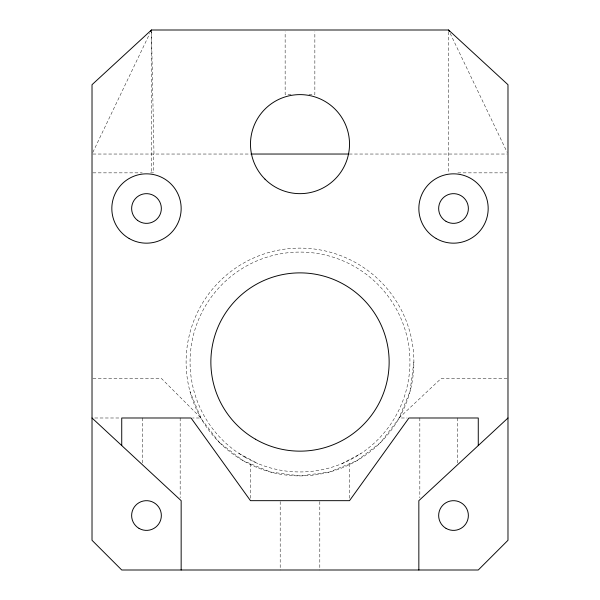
<?xml version="1.0" encoding="UTF-8"?>
<svg xmlns="http://www.w3.org/2000/svg" width="600" height="600" viewBox="0 0 600 600"><rect width="100%" height="100%" fill="white"/><g stroke="black" fill="none" stroke-linecap="round" stroke-linejoin="round"><path stroke-width="0.45" stroke-dasharray="3 2.25" d="M413.895 362.017L410.018 391.493L398.632 418.965L380.535 442.553L356.947 460.65L329.475 472.035L300 475.912L270.525 472.035L243.053 460.65L219.465 442.553L201.368 418.965L189.983 391.493M92.828 152.347L149.828 33.375M342.067 463.582L361.072 453.428M291.03 94.373L285.142 94.373L285.142 31.867M308.97 94.373L314.858 94.373L314.858 31.867M92.94 154.035L250.815 154.035M349.222 154.035L507.053 154.035M92.948 172.852L142.2 172.852M150.562 172.852L153.352 172.852L153.352 154.035M457.845 172.852L507.053 172.852M92.955 378.375L161.347 378.375L200.962 417.99L192.577 417.99M507.053 378.375L441.24 378.375L399.037 417.99L407.145 417.99M94.808 417.99L120.885 417.99M238.928 453.428L257.933 463.582M450.173 33.375L507.173 152.347M151.44 30L153.99 154.035M457.47 417.99L457.47 462.967M448.56 31.867L448.56 172.852M419.835 417.99L419.835 497.895M349.522 463.732L349.522 499.748M319.808 501.607L319.808 570M280.192 501.607L280.192 570M250.478 463.732L250.478 499.748M180.165 417.99L180.165 497.895M151.44 31.867L151.44 172.852M142.53 417.99L142.53 462.967M219.465 442.553A113.895 113.895 0 0 0 410.018 391.493A113.895 113.895 0 0 0 270.525 252A113.895 113.895 0 0 0 219.465 442.553M245.032 457.222A109.935 109.935 0 0 0 409.935 362.017A109.935 109.935 0 0 0 245.032 266.812A109.935 109.935 0 0 0 245.032 457.222"/><path stroke-width="0.9" d="M150.63 31.688L151.44 30L448.56 30L507.982 84.705L507.982 540.285L478.268 570L121.733 570L92.017 540.285L92.017 84.705L151.44 30M507.982 417.99L418.845 500.67L418.845 570M251.243 154.035L348.495 154.035M92.017 417.99L181.155 500.67L181.155 570M448.56 30L449.37 31.688M478.268 445.553L478.268 417.99L408.945 417.99L349.522 500.67L250.478 500.67L191.055 417.99L121.733 417.99L121.733 445.553M137.49 220.327A14.857 14.857 0 0 0 161.227 210.39A14.857 14.857 0 0 0 140.752 194.805A14.857 14.857 0 0 0 137.49 220.327M446.085 528.398A14.857 14.857 0 0 0 468.368 515.528A14.857 14.857 0 0 0 446.085 502.665A14.857 14.857 0 0 0 446.085 528.398M446.085 221.37A14.857 14.857 0 0 0 468.368 208.507A14.857 14.857 0 0 0 446.085 195.638A14.857 14.857 0 0 0 446.085 221.37M139.058 528.398A14.857 14.857 0 0 0 161.347 515.528A14.857 14.857 0 0 0 139.058 502.665A14.857 14.857 0 0 0 139.058 528.398M255.435 439.207A89.137 89.137 0 0 0 389.138 362.017A89.137 89.137 0 0 0 255.435 284.82A89.137 89.137 0 0 0 255.435 439.207M129.157 238.522A34.665 34.665 0 0 0 181.155 208.507A34.665 34.665 0 0 0 129.157 178.485A34.665 34.665 0 0 0 129.157 238.522M436.178 238.522A34.665 34.665 0 0 0 488.175 208.507A34.665 34.665 0 0 0 436.178 178.485A34.665 34.665 0 0 0 436.178 238.522M264.983 179.145A49.523 49.523 0 0 0 347.835 156.945A49.523 49.523 0 0 0 287.183 96.3A49.523 49.523 0 0 0 264.983 179.145"/></g></svg>
